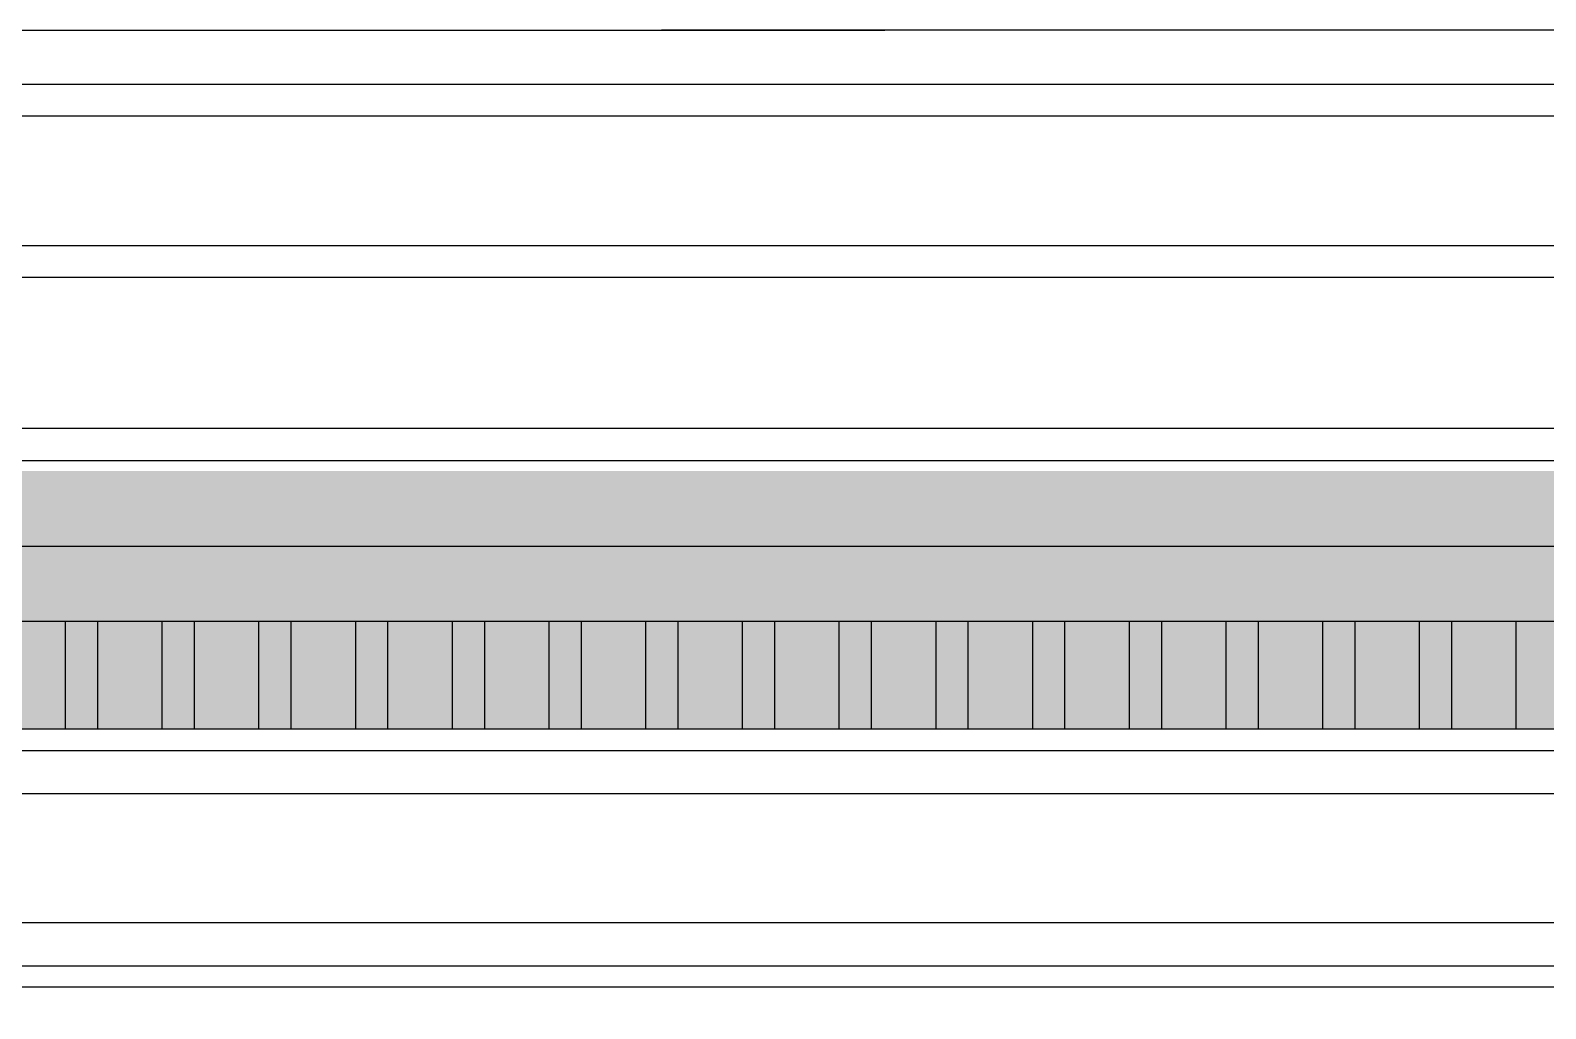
# Model space of a CAD drawing. Extents: x -12446 to 284554, y -295110 to 165007.
# Drawn here: x 15566 to 22617, y -203804 to -199254 of the extents above; entities that cross this region are included whole.
import ezdxf

# ---------------------------------------------------------------- set-up
doc = ezdxf.new("R2010")
doc.units = 0
doc.header["$LTSCALE"] = 1000
for name, color, linetype in [('A-Anno-Note', 241, 'CONTINUOUS'), ('AX-14-comp-tc$0$灰褐色真石漆', 15, 'CONTINUOUS'), ('AX-14-E$0$A-Detl-Medm', 40, 'CONTINUOUS'), ('AX-14-E$0$A-Detl-Thin', 131, 'CONTINUOUS')]:
    doc.layers.add(name, color=color, linetype=linetype)

# ---------------------------------------------------------------- blocks, each defined once
blk = doc.blocks.new('AX-14-E$0$A$C40EB36A3')
at = {"layer": 'AX-14-E$0$A-Detl-Medm'}
for p, q in [((23425, 4655), (12425, 4655)), ((12499.9, 4555), (23325.1, 4555)), ((12499.9, 4355), (23325.1, 4355)), ((23325.1, 3755), (12499.9, 3755)), ((12499.9, 3555), (23325.1, 3555)), ((23375.1, 3455), (12474.9, 3455))]:
    blk.add_line(p, q, dxfattribs=at)
for points in [[(8200, 2620), (8200, 5905), (8050, 5905), (8050, 6055), (8150, 6055), (8150, 6755), (6950, 6755), (6950, 6905), (6950, 6905), (6450, 7505), (6300, 7505), (6300, 7655), (6150, 7655), (6150, 7905), (17900, 7905)], [(27600, 2505), (27600, 5905), (27750, 5905), (27750, 6055), (27650, 6055), (27650, 6755), (28850, 6755), (28850, 6905), (28850, 6905), (29350, 7505), (29500, 7505), (29500, 7655), (29650, 7655), (29650, 7905), (17900, 7905)]]:
    blk.add_lwpolyline(points, dxfattribs=at)
at = {"layer": 'AX-14-E$0$A-Detl-Thin'}
for p, q in [((6300, 7655), (29500, 7655)), ((29350, 7505), (6450, 7505)), ((6950, 6905), (28850, 6905)), ((27650, 6755), (8150, 6755)), ((8050, 6055), (27750, 6055)), ((8150, 5905), (27600, 5905)), ((24275, 5505), (11524.6, 5505)), ((24275, 5155), (11524.6, 5155)), ((15125, 5155), (15125, 4655)), ((15275, 5155), (15275, 4655)), ((15575, 5155), (15575, 4655)), ((15725, 5155), (15725, 4655)), ((16025, 5155), (16025, 4655)), ((16175, 5155), (16175, 4655)), ((16475, 5155), (16475, 4655)), ((16625, 5155), (16625, 4655)), ((16925, 5155), (16925, 4655)), ((17075, 5155), (17075, 4655)), ((17375, 5155), (17375, 4655)), ((17525, 5155), (17525, 4655)), ((17825, 5155), (17825, 4655)), ((17975, 5155), (17975, 4655)), ((18275, 5155), (18275, 4655)), ((18425, 5155), (18425, 4655)), ((18725, 5155), (18725, 4655)), ((18875, 5155), (18875, 4655)), ((19175, 5155), (19175, 4655)), ((19325, 5155), (19325, 4655)), ((19625, 5155), (19625, 4655)), ((19775, 5155), (19775, 4655)), ((20075, 5155), (20075, 4655)), ((20225, 5155), (20225, 4655)), ((20525, 5155), (20525, 4655)), ((20675, 5155), (20675, 4655)), ((20975, 5155), (20975, 4655)), ((21125, 5155), (21125, 4655)), ((21425, 5155), (21425, 4655)), ((21575, 5155), (21575, 4655)), ((21875, 5155), (21875, 4655))]:
    blk.add_line(p, q, dxfattribs=at)
blk = doc.blocks.new('AX-14-comp-tc')
at = {"layer": 'AX-14-comp-tc$0$灰褐色真石漆'}
h = blk.add_hatch(dxfattribs=at)
h.set_pattern_fill('离散材料', color=256, scale=50)
h.set_pattern_definition([(0, (-60267.77, -435782.6), (132, 228), [12, -201, 9, -87, 18, -213]), (10, (-60324.77, -435659.6), (80.67614, 285.34428), [21, -51, 27, -159, 15, -198]), (20, (-60354.77, -435755.6), (133.47095, 220.97625), [24, -165, 21, -123, 15, -96]), (30, (-60267.77, -435773.6), (-21.96926, 254.05187), [15, -99, 12, -147, 9, -195]), (40, (-60351.77, -435707.6), (33.83592, 216.370355), [12, -132, 9, -84, 24, -153]), (50, (-60306.77, -435815.6), (-80.24786, 235.7335), [6, -111, 15, -183, 18, -93]), (60, (-60297.77, -435794.6), (-99.47303, 223.70766), [15, -123, 6, -144, 12, -111]), (70, (-60330.77, -435830.6), (-109.89227, 215.58685), [9, -57, 18, -96, 12, -132]), (80, (-60315.77, -435653.6), (-208.56534, 164.71945), [21, -132, 9, -156, 18, -147]), (90, (-60297.77, -435782.6), (-264, 111), [18, -93, 12, -183, 6, -186]), (100, (-60345.77, -435689.6), (-247.97146, 145.1453), [21, -117, 18, -96, 21, -219]), (110, (-60366.77, -435860.6), (-240.44034, 81.69114), [24, -78, 12, -159, 18, -174]), (120, (-60447.77, -435824.6), (-286.64994, 28.49227), [15, -201, 18, -93, 21, -123]), (130, (-60381.77, -435890.6), (-279.10777, 71.26608), [9, -66, 12, -129, 24, -168]), (140, (-60471.77, -435650.6), (-220.59685, -34.20569), [18, -108, 21, -93, 12, -126]), (150, (-60222.77, -435908.6), (-204.82497, -120.76726), [12, -84, 24, -186, 21, -171]), (160, (-60420.77, -435740.6), (-237.90107, -162.4287), [18, -126, 15, -114, 12, -183]), (170, (-60402.77, -435812.6), (-215.64405, -169.12317), [27, -99, 18, -135, 24, -132])])
h.paths.add_polyline_path([(9602.4, -211077.5), (9602.4, -207726.2), (27102.4, -207726.2), (27102.4, -211077.6), (23727, -211076.8), (23727.8, -210126.9), (23827.4, -210126.9), (23827.4, -210026.9), (23777.4, -210026.9), (23777.4, -209826.9), (23827.4, -209826.9), (23827.4, -209226.9), (23777.4, -209226.9), (23777.4, -209026.9), (23877.4, -209026.9), (23877.4, -208926.9), (12877.4, -208926.9), (12877.4, -209026.9), (12977.3, -209026.9), (12977.3, -209226.9), (12927.3, -209226.9), (12927.3, -209826.9), (12977.3, -210026.9), (12927.4, -210026.9), (12927.3, -210126.9), (13027.4, -210126.9), (13027.4, -211076.9)])
blk = doc.blocks.new('AX-14-E')
at = {"layer": 'AX-14-E$0$A-Detl-Thin'}
blk.add_blockref('AX-14-E$0$A$C40EB36A3', (603.9, -207159.4), dxfattribs=at)
at = {"layer": 'AX-14-E$0$A-Detl-Medm'}
blk.add_line((17531.4, -199254.4), (19542.6, -199254.4), dxfattribs=at)
at = {"layer": 'AX-14-E$0$A-Detl-Thin'}
blk.add_blockref('AX-14-comp-tc', (152.8, 6422.5), dxfattribs=at)

msp = doc.modelspace()

# ---------------------------------------------------------------- block references
at = {"layer": 'A-Anno-Note'}
msp.add_blockref('AX-14-E', (0, 0), dxfattribs=at)

doc.saveas('drawing.dxf')
